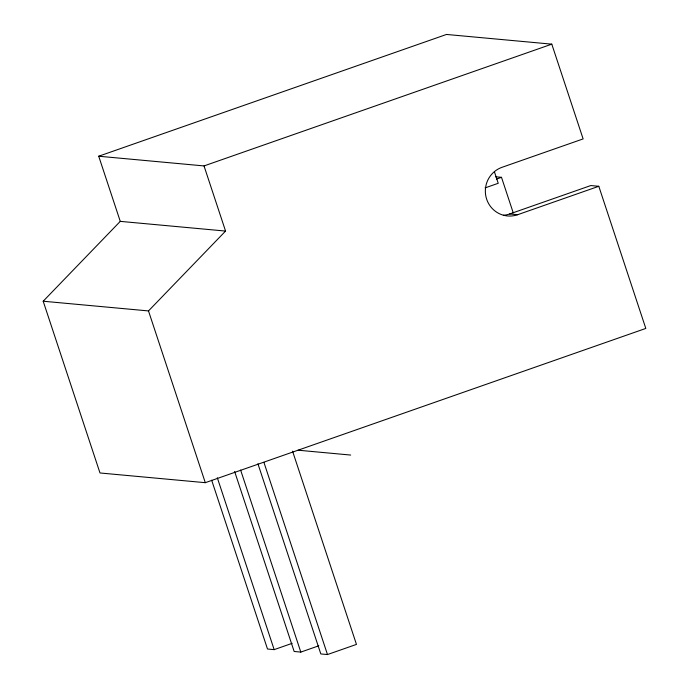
<?xml version="1.0" encoding="UTF-8"?>
<svg xmlns="http://www.w3.org/2000/svg" width="689" height="689" viewBox="0 0 689 689"><rect width="100%" height="100%" fill="white"/><g stroke="black" fill="none" stroke-linecap="round" stroke-linejoin="round"><path stroke-width="1.03" d="M503.383 215.261A25.045 24.468 -84.7 0 0 509.653 213.969L590.8 185.556L598.801 186.288L645.808 328.429L205.296 482.679L99.991 472.973L43.192 301.222L120.265 221.367L225.561 231.073L204.022 165.928L98.716 156.222L120.265 221.367M43.192 301.222L148.497 310.928L225.561 231.073M98.716 156.222L446.489 34.45L551.794 44.156L583.127 138.911L501.98 167.324A25.045 24.468 -84.7 0 0 486.632 199.138A25.045 24.468 -84.7 0 0 517.654 214.71L598.801 186.288M204.022 165.928L551.794 44.156M496.424 179.097L501.497 177.323L513.245 212.858M485.082 187.899L498.225 183.291L494.513 172.061M211.661 480.207L267.496 649.021L274.162 649.632L292.153 643.337M234.622 471.474L294.151 651.475L300.817 652.095L318.809 645.791M257.919 463.757L320.816 653.939L327.482 654.55L356.463 644.404L292.558 451.174M495.494 176.772L501.497 177.323M509.653 213.969L517.654 214.71M298.036 450.201L350.684 455.059M263.913 462.345L327.482 654.55M240.616 470.053L300.817 652.095M217.319 477.77L274.162 649.632M148.497 310.928L205.296 482.679"/></g></svg>
